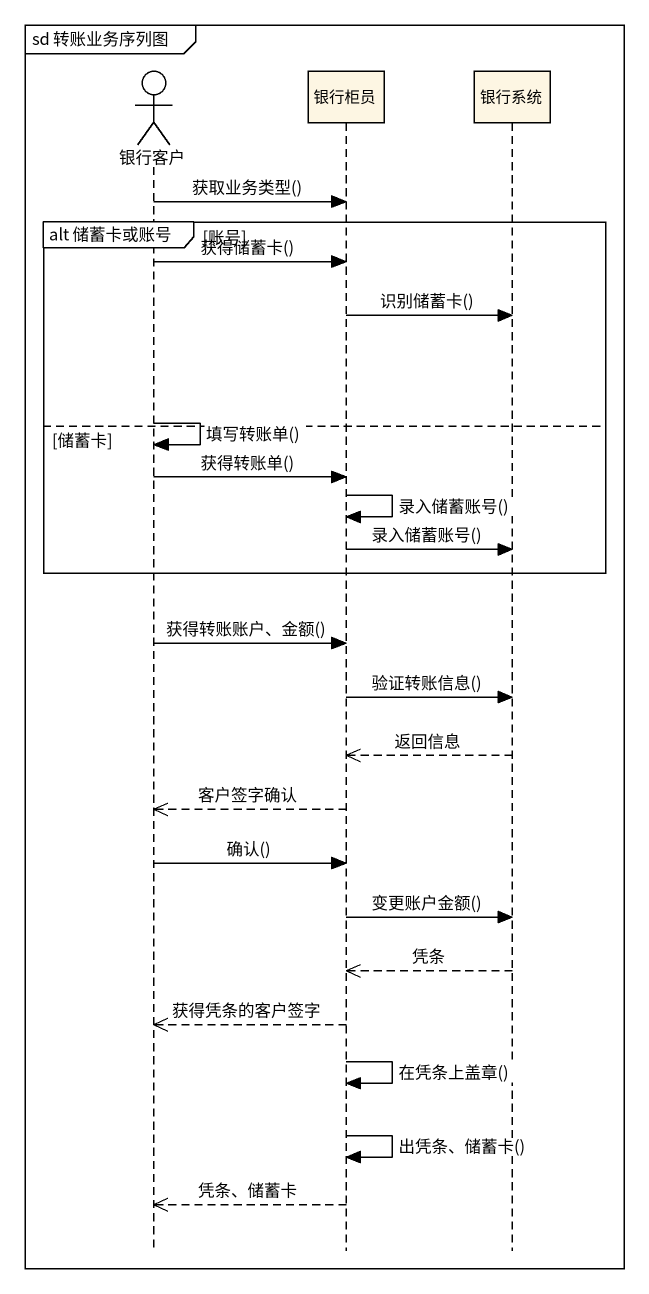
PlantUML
@startuml
mainframe sd 转账业务序列图
hide footbox
actor 银行客户
participant 银行柜员
participant 银行系统

银行客户 -> 银行柜员 : 获取业务类型()
group alt 储蓄卡或账号 [账号]
  银行客户 -> 银行柜员 : 获得储蓄卡()
  银行柜员 -> 银行系统 : 识别储蓄卡()
  银行客户 -> 银行客户 : 填写转账单()
else 储蓄卡
  银行客户 -> 银行柜员 : 获得转账单()
  银行柜员 -> 银行柜员 : 录入储蓄账号()
  银行柜员 -> 银行系统 : 录入储蓄账号()
end
银行客户 -> 银行柜员 : 获得转账账户、金额()
银行柜员 -> 银行系统 : 验证转账信息()
银行系统 -->> 银行柜员 : 返回信息
银行柜员 -->> 银行客户 : 客户签字确认
银行客户 -> 银行柜员 : 确认()
银行柜员 -> 银行系统 : 变更账户金额()
银行系统 -->> 银行柜员 : 凭条
银行柜员 -->> 银行客户 : 获得凭条的客户签字
银行柜员 -> 银行柜员 : 在凭条上盖章()
银行柜员 -> 银行柜员 : 出凭条、储蓄卡()
银行柜员 -->> 银行客户 : 凭条、储蓄卡
@enduml
